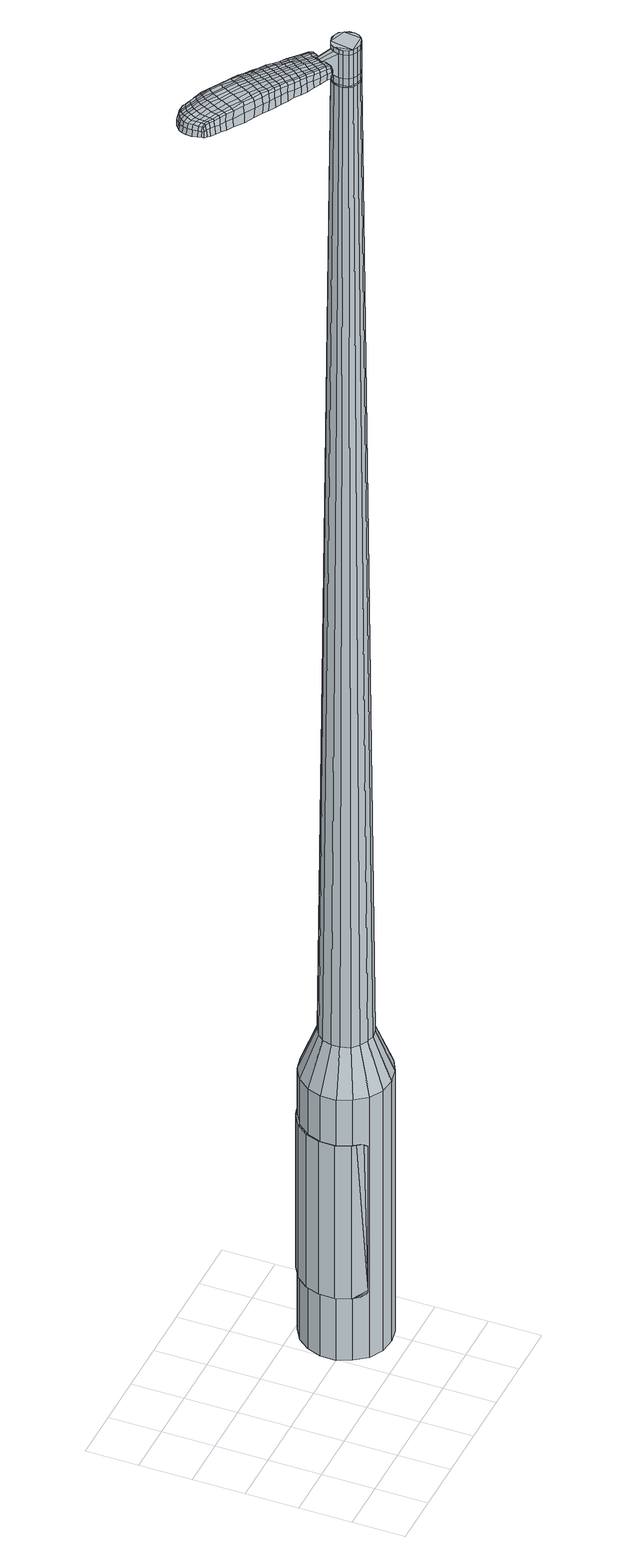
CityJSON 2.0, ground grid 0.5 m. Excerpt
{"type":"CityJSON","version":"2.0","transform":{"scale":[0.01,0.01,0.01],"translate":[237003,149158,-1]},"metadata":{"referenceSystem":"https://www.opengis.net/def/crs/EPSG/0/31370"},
"CityObjects":{
"object1":{"type":"GenericCityObject","attributes":{"cluster":247,"mean_distance_to_centroid":0.263,"new_centroid_x":237004.94,"new_centroid_y":149159.09,"mean_distance_to_camera":8.99,"H1":5.68,"H2":5.23,"Z_final":109.53,"cluster2":-1,"proj_x":237007.17,"proj_y":149155.07,"id_line":38694,"bearing_l":60.96,"distance":4.59,"orientation":"left","G_obj":150.96},"geometry":[{"type":"MultiSurface","lod":"2","boundaries":[[[0,1,2,3]],[[1,4,5,2]],[[4,6,7,5]],[[6,8,9,7]],[[8,10,11,9]],[[10,12,13,11]],[[12,14,15,13]],[[14,16,17,15]],[[16,18,19,17]],[[18,20,21,19]],[[20,22,23,21]],[[22,24,25,23]],[[24,26,27,25]],[[26,28,29,27]],[[28,30,31,29]],[[30,32,33,31]],[[32,34,35,33]],[[34,0,3,35]],[[36,37,38,39]],[[38,40,41,42]],[[41,43,42]],[[42,44,45,46]],[[45,47,46]],[[46,48,49,50]],[[49,51,50]],[[42,46,50,38]],[[50,52,39,38]],[[53,36,39]],[[2,5,7,35]],[[7,9,11,15]],[[11,13,15]],[[15,17,19,23]],[[19,21,23]],[[23,25,27,31]],[[27,29,31]],[[15,23,31,7]],[[31,33,35,7]],[[3,2,35]],[[1,0,54,55]],[[0,34,56,54]],[[34,32,57,56]],[[32,30,58,57]],[[30,28,59,58]],[[28,26,60,59]],[[26,24,61,60]],[[24,22,62,61]],[[22,20,63,62]],[[20,18,64,63]],[[18,16,65,64]],[[16,14,66,65]],[[14,12,67,66]],[[12,10,68,67]],[[10,8,69,68]],[[8,6,70,69]],[[6,4,71,70]],[[4,1,55,71]],[[55,54,72,73]],[[54,56,74,72]],[[56,57,75,74]],[[57,58,76,75]],[[58,59,77,76]],[[59,60,78,77]],[[60,61,79,78]],[[61,62,80,79]],[[62,63,81,80]],[[63,64,82,81]],[[64,65,83,82]],[[65,66,84,83]],[[66,67,85,84]],[[67,68,86,85]],[[68,69,87,86]],[[69,70,88,87]],[[70,71,89,88]],[[71,55,73,89]],[[90,91,92,93]],[[74,94,91,90]],[[75,95,94,74]],[[96,97,95,75]],[[98,99,97,96]],[[100,101,99,98]],[[79,102,101,100]],[[103,104,102,79]],[[105,106,104,103]],[[107,108,106,105]],[[83,109,108,107]],[[110,111,109,83]],[[85,112,111,110]],[[113,114,112,85]],[[115,116,114,113]],[[117,118,116,115]],[[119,120,118,117]],[[93,92,120,119]],[[121,122,123,124]],[[125,121,124,126]],[[127,125,126,128]],[[129,127,128,130]],[[131,129,130,132]],[[133,131,132,134]],[[135,133,134,136]],[[137,135,136,138]],[[139,137,138,140]],[[141,139,140,142]],[[143,141,142,144]],[[145,143,144,146]],[[147,145,146,148]],[[149,147,148,150]],[[151,149,150,152]],[[153,151,152,154]],[[73,72,90,93]],[[72,74,90]],[[76,96,75]],[[76,77,98,96]],[[77,78,100,98]],[[78,79,100]],[[80,103,79]],[[80,81,105,103]],[[81,82,107,105]],[[82,83,107]],[[84,110,83]],[[84,85,110]],[[86,113,85]],[[86,87,115,113]],[[87,88,117,115]],[[88,89,119,117]],[[89,73,93,119]],[[155,156,92,91]],[[156,157,120,92]],[[157,158,118,120]],[[158,159,116,118]],[[159,160,114,116]],[[160,112,114]],[[161,111,112]],[[161,109,111]],[[162,108,109]],[[162,163,106,108]],[[163,164,104,106]],[[164,102,104]],[[165,101,102]],[[165,166,99,101]],[[166,167,97,99]],[[167,95,97]],[[155,91,94]],[[39,52,153,168]],[[156,155,169,154]],[[53,39,168,122]],[[155,94,123,169]],[[36,53,122,121]],[[94,95,124,123]],[[37,36,121,125]],[[95,167,126,124]],[[38,37,125,127]],[[167,166,128,126]],[[40,38,127,129]],[[166,165,130,128]],[[41,40,129,131]],[[165,102,132,130]],[[43,41,131,133]],[[102,164,134,132]],[[42,43,133,135]],[[164,163,136,134]],[[44,42,135,137]],[[163,162,138,136]],[[45,44,137,139]],[[162,109,140,138]],[[47,45,139,141]],[[109,161,142,140]],[[46,47,141,143]],[[161,112,144,142]],[[48,46,143,145]],[[112,160,146,144]],[[49,48,145,147]],[[160,159,148,146]],[[51,49,147,149]],[[159,158,150,148]],[[50,51,149,151]],[[158,157,152,150]],[[52,50,151,153]],[[157,156,154,152]],[[153,154,170,171]],[[154,169,172,170]],[[169,123,173,172]],[[123,122,174,173]],[[122,168,175,174]],[[168,153,171,175]],[[176,177,178,179]],[[180,176,179,181]],[[176,180,182,183]],[[177,176,183,184]],[[185,186,187,188]],[[189,185,188,190]],[[185,189,191,192]],[[186,185,192,193]],[[194,195,196,197]],[[198,194,197,199]],[[194,198,200,201]],[[195,194,201,202]],[[203,204,205,206]],[[207,203,206,208]],[[203,207,209,210]],[[204,203,210,211]],[[212,213,214,215]],[[216,212,215,217]],[[212,216,218,219]],[[213,212,219,220]],[[221,222,223,224]],[[225,221,224,226]],[[221,225,227,228]],[[222,221,228,229]],[[230,231,232,233]],[[222,230,233,223]],[[230,222,229,234]],[[231,230,234,235]],[[236,237,238,239]],[[231,236,239,232]],[[236,231,235,240]],[[237,236,240,241]],[[242,180,181,243]],[[237,242,243,238]],[[242,237,241,244]],[[180,242,244,182]],[[245,246,247,248]],[[249,245,248,250]],[[245,249,251,252]],[[246,245,252,253]],[[254,255,256,257]],[[246,254,257,247]],[[254,246,253,258]],[[255,254,258,259]],[[260,261,262,263]],[[255,260,263,256]],[[260,255,259,264]],[[261,260,264,265]],[[266,267,268,269]],[[261,266,269,262]],[[266,261,265,270]],[[267,266,270,271]],[[272,177,184,273]],[[267,272,273,268]],[[272,267,271,274]],[[177,272,274,178]],[[275,276,277,278]],[[279,275,278,280]],[[275,279,281,282]],[[276,275,282,283]],[[284,285,286,287]],[[276,284,287,277]],[[284,276,283,288]],[[285,284,288,289]],[[290,291,292,293]],[[285,290,293,286]],[[290,285,289,294]],[[291,290,294,295]],[[296,189,190,297]],[[291,296,297,292]],[[296,291,295,298]],[[189,296,298,191]],[[299,300,301,302]],[[303,299,302,304]],[[299,303,305,306]],[[300,299,306,307]],[[308,309,310,311]],[[300,308,311,301]],[[308,300,307,312]],[[309,308,312,313]],[[314,315,316,317]],[[309,314,317,310]],[[314,309,313,318]],[[315,314,318,319]],[[320,321,322,323]],[[315,320,323,316]],[[320,315,319,324]],[[321,320,324,325]],[[326,186,193,327]],[[321,326,327,322]],[[326,321,325,328]],[[186,326,328,187]],[[329,215,214,330]],[[331,329,330,332]],[[329,331,333,334]],[[215,329,334,217]],[[335,331,332,336]],[[337,335,336,338]],[[335,337,339,340]],[[331,335,340,333]],[[341,337,338,342]],[[343,341,342,344]],[[341,343,345,346]],[[337,341,346,339]],[[347,343,344,348]],[[349,347,348,350]],[[347,349,351,352]],[[343,347,352,345]],[[353,349,350,354]],[[204,353,354,205]],[[353,204,211,355]],[[349,353,355,351]],[[356,357,202,201]],[[358,356,201,200]],[[356,358,359,360]],[[357,356,360,361]],[[362,363,361,360]],[[364,362,360,359]],[[362,364,365,366]],[[363,362,366,367]],[[368,369,367,366]],[[370,368,366,365]],[[368,370,371,372]],[[369,368,372,373]],[[374,375,373,372]],[[376,374,372,371]],[[374,376,209,207]],[[375,374,207,208]],[[377,378,379,380]],[[279,377,380,281]],[[377,279,280,381]],[[378,377,381,382]],[[383,198,199,384]],[[378,383,384,379]],[[383,378,382,385]],[[198,383,385,200]],[[386,387,388,389]],[[225,386,389,227]],[[386,225,226,390]],[[387,386,390,391]],[[392,393,394,395]],[[387,392,395,388]],[[392,387,391,396]],[[393,392,396,397]],[[398,195,202,399]],[[393,398,399,394]],[[398,393,397,400]],[[195,398,400,196]],[[401,402,403,404]],[[183,401,404,184]],[[401,183,182,405]],[[402,401,405,406]],[[407,408,409,410]],[[402,407,410,403]],[[407,402,406,411]],[[408,407,411,412]],[[413,206,205,414]],[[408,413,414,409]],[[413,408,412,415]],[[206,413,415,208]],[[416,417,418,419]],[[188,416,419,190]],[[416,188,187,420]],[[417,416,420,421]],[[422,210,209,423]],[[417,422,423,418]],[[422,417,421,424]],[[210,422,424,211]],[[425,426,427,428]],[[303,425,428,305]],[[425,303,304,429]],[[426,425,429,430]],[[431,216,217,432]],[[426,431,432,427]],[[431,426,430,433]],[[216,431,433,218]],[[434,435,436,437]],[[249,434,437,251]],[[434,249,250,438]],[[435,434,438,439]],[[440,441,442,443]],[[435,440,443,436]],[[440,435,439,444]],[[441,440,444,445]],[[446,213,220,447]],[[441,446,447,442]],[[446,441,445,448]],[[213,446,448,214]],[[449,450,439,438]],[[248,449,438,250]],[[449,248,247,451]],[[450,449,451,452]],[[453,454,445,444]],[[450,453,444,439]],[[453,450,452,455]],[[454,453,455,456]],[[457,330,214,448]],[[454,457,448,445]],[[457,454,456,458]],[[330,457,458,332]],[[459,460,461,462]],[[306,459,462,307]],[[459,306,305,428]],[[460,459,428,427]],[[463,334,333,464]],[[460,463,464,461]],[[463,460,427,432]],[[334,463,432,217]],[[465,466,452,451]],[[257,465,451,247]],[[465,257,256,467]],[[466,465,467,468]],[[469,470,456,455]],[[466,469,455,452]],[[469,466,468,471]],[[470,469,471,472]],[[473,336,332,458]],[[470,473,458,456]],[[473,470,472,474]],[[336,473,474,338]],[[475,476,477,478]],[[312,475,478,313]],[[475,312,307,462]],[[476,475,462,461]],[[479,340,339,480]],[[476,479,480,477]],[[479,476,461,464]],[[340,479,464,333]],[[481,482,468,467]],[[263,481,467,256]],[[481,263,262,483]],[[482,481,483,484]],[[485,486,472,471]],[[482,485,471,468]],[[485,482,484,487]],[[486,485,487,488]],[[489,342,338,474]],[[486,489,474,472]],[[489,486,488,490]],[[342,489,490,344]],[[491,492,493,494]],[[318,491,494,319]],[[491,318,313,478]],[[492,491,478,477]],[[495,346,345,496]],[[492,495,496,493]],[[495,492,477,480]],[[346,495,480,339]],[[497,498,484,483]],[[269,497,483,262]],[[497,269,268,499]],[[498,497,499,500]],[[501,502,488,487]],[[498,501,487,484]],[[501,498,500,503]],[[502,501,503,504]],[[505,348,344,490]],[[502,505,490,488]],[[505,502,504,506]],[[348,505,506,350]],[[507,508,509,510]],[[324,507,510,325]],[[507,324,319,494]],[[508,507,494,493]],[[511,352,351,512]],[[508,511,512,509]],[[511,508,493,496]],[[352,511,496,345]],[[513,514,500,499]],[[273,513,499,268]],[[513,273,184,404]],[[514,513,404,403]],[[515,516,504,503]],[[514,515,503,500]],[[515,514,403,410]],[[516,515,410,409]],[[517,354,350,506]],[[516,517,506,504]],[[517,516,409,414]],[[354,517,414,205]],[[518,519,421,420]],[[328,518,420,187]],[[518,328,325,510]],[[519,518,510,509]],[[520,355,211,424]],[[519,520,424,421]],[[520,519,509,512]],[[355,520,512,351]],[[521,522,382,381]],[[278,521,381,280]],[[521,278,277,523]],[[522,521,523,524]],[[525,358,200,385]],[[522,525,385,382]],[[525,522,524,526]],[[358,525,526,359]],[[527,528,529,530]],[[228,527,530,229]],[[527,228,227,389]],[[528,527,389,388]],[[531,532,533,534]],[[528,531,534,529]],[[531,528,388,395]],[[532,531,395,394]],[[535,357,361,536]],[[532,535,536,533]],[[535,532,394,399]],[[357,535,399,202]],[[537,538,524,523]],[[287,537,523,277]],[[537,287,286,539]],[[538,537,539,540]],[[541,364,359,526]],[[538,541,526,524]],[[541,538,540,542]],[[364,541,542,365]],[[543,544,545,546]],[[234,543,546,235]],[[543,234,229,530]],[[544,543,530,529]],[[547,548,549,550]],[[544,547,550,545]],[[547,544,529,534]],[[548,547,534,533]],[[551,363,367,552]],[[548,551,552,549]],[[551,548,533,536]],[[363,551,536,361]],[[553,554,540,539]],[[293,553,539,286]],[[553,293,292,555]],[[554,553,555,556]],[[557,370,365,542]],[[554,557,542,540]],[[557,554,556,558]],[[370,557,558,371]],[[559,560,561,562]],[[240,559,562,241]],[[559,240,235,546]],[[560,559,546,545]],[[563,564,565,566]],[[560,563,566,561]],[[563,560,545,550]],[[564,563,550,549]],[[567,369,373,568]],[[564,567,568,565]],[[567,564,549,552]],[[369,567,552,367]],[[569,570,556,555]],[[297,569,555,292]],[[569,297,190,419]],[[570,569,419,418]],[[571,376,371,558]],[[570,571,558,556]],[[571,570,418,423]],[[376,571,423,209]],[[572,573,406,405]],[[244,572,405,182]],[[572,244,241,562]],[[573,572,562,561]],[[574,575,412,411]],[[573,574,411,406]],[[574,573,561,566]],[[575,574,566,565]],[[576,375,208,415]],[[575,576,415,412]],[[576,575,565,568]],[[375,576,568,373]],[[577,578,579,580]],[[580,579,581,582]],[[583,581,579,584]],[[584,579,578,585]],[[586,587,588,589]],[[589,588,590,591]],[[592,590,588,593]],[[593,588,587,594]],[[595,596,597,598]],[[598,597,599,600]],[[601,599,597,602]],[[602,597,596,603]],[[604,605,606,607]],[[607,606,608,609]],[[610,608,606,611]],[[611,606,605,612]],[[613,614,615,616]],[[616,615,617,618]],[[619,617,615,620]],[[620,615,614,621]],[[622,623,624,625]],[[625,624,626,627]],[[628,626,624,629]],[[629,624,623,630]],[[631,632,633,634]],[[634,633,623,622]],[[630,623,633,635]],[[635,633,632,636]],[[637,638,639,640]],[[640,639,632,631]],[[636,632,639,641]],[[641,639,638,642]],[[582,581,643,644]],[[644,643,638,637]],[[642,638,643,645]],[[645,643,581,583]],[[646,647,648,649]],[[649,648,650,651]],[[652,650,648,653]],[[653,648,647,654]],[[655,656,657,658]],[[658,657,647,646]],[[654,647,657,659]],[[659,657,656,660]],[[661,662,663,664]],[[664,663,656,655]],[[660,656,663,665]],[[665,663,662,666]],[[667,668,669,670]],[[670,669,662,661]],[[666,662,669,671]],[[671,669,668,672]],[[585,578,673,674]],[[674,673,668,667]],[[672,668,673,675]],[[675,673,578,577]],[[676,677,678,679]],[[679,678,680,681]],[[682,680,678,683]],[[683,678,677,684]],[[685,686,687,688]],[[688,687,677,676]],[[684,677,687,689]],[[689,687,686,690]],[[691,692,693,694]],[[694,693,686,685]],[[690,686,693,695]],[[695,693,692,696]],[[591,590,697,698]],[[698,697,692,691]],[[696,692,697,699]],[[699,697,590,592]],[[700,701,702,703]],[[703,702,704,705]],[[706,704,702,707]],[[707,702,701,708]],[[709,710,711,712]],[[712,711,701,700]],[[708,701,711,713]],[[713,711,710,714]],[[715,716,717,718]],[[718,717,710,709]],[[714,710,717,719]],[[719,717,716,720]],[[721,722,723,724]],[[724,723,716,715]],[[720,716,723,725]],[[725,723,722,726]],[[594,587,727,728]],[[728,727,722,721]],[[726,722,727,729]],[[729,727,587,586]],[[613,616,730,731]],[[731,730,732,733]],[[734,732,730,735]],[[735,730,616,618]],[[733,732,736,737]],[[737,736,738,739]],[[740,738,736,741]],[[741,736,732,734]],[[739,738,742,743]],[[743,742,744,745]],[[746,744,742,747]],[[747,742,738,740]],[[745,744,748,749]],[[749,748,750,751]],[[752,750,748,753]],[[753,748,744,746]],[[751,750,754,755]],[[755,754,605,604]],[[612,605,754,756]],[[756,754,750,752]],[[603,757,758,602]],[[602,758,759,601]],[[760,759,758,761]],[[761,758,757,762]],[[762,763,764,761]],[[761,764,765,760]],[[766,765,764,767]],[[767,764,763,768]],[[768,769,770,767]],[[767,770,771,766]],[[772,771,770,773]],[[773,770,769,774]],[[774,775,776,773]],[[773,776,777,772]],[[610,777,776,608]],[[608,776,775,609]],[[778,779,780,781]],[[781,780,680,682]],[[681,680,780,782]],[[782,780,779,783]],[[600,599,784,785]],[[785,784,779,778]],[[783,779,784,786]],[[786,784,599,601]],[[787,788,789,790]],[[790,789,626,628]],[[627,626,789,791]],[[791,789,788,792]],[[793,794,795,796]],[[796,795,788,787]],[[792,788,795,797]],[[797,795,794,798]],[[603,596,799,800]],[[800,799,794,793]],[[798,794,799,801]],[[801,799,596,595]],[[802,803,804,805]],[[805,804,584,585]],[[583,584,804,806]],[[806,804,803,807]],[[808,809,810,811]],[[811,810,803,802]],[[807,803,810,812]],[[812,810,809,813]],[[604,607,814,815]],[[815,814,809,808]],[[813,809,814,816]],[[816,814,607,609]],[[817,818,819,820]],[[820,819,589,591]],[[586,589,819,821]],[[821,819,818,822]],[[610,611,823,824]],[[824,823,818,817]],[[822,818,823,825]],[[825,823,611,612]],[[826,827,828,829]],[[829,828,704,706]],[[705,704,828,830]],[[830,828,827,831]],[[618,617,832,833]],[[833,832,827,826]],[[831,827,832,834]],[[834,832,617,619]],[[835,836,652]],[[836,650,652]],[[651,650,836,837]],[[838,839,840,841]],[[841,840,836,835]],[[837,836,840,842]],[[842,840,839,843]],[[621,614,844,845]],[[845,844,839,838]],[[843,839,844,846]],[[846,844,614,613]],[[847,848,837]],[[837,848,649,651]],[[646,649,848,849]],[[848,847,849]],[[843,850,851,842]],[[842,851,847,837]],[[849,847,851,852]],[[852,851,850,853]],[[613,731,854,846]],[[846,854,850,843]],[[853,850,854,855]],[[855,854,731,733]],[[856,857,858,859]],[[859,858,707,708]],[[706,707,858,829]],[[829,858,857,826]],[[734,735,860,861]],[[861,860,857,856]],[[826,857,860,833]],[[833,860,735,618]],[[862,863,849]],[[849,863,658,646]],[[655,658,863,864]],[[864,863,862,865]],[[853,866,867,852]],[[852,867,862,849]],[[865,862,867,868]],[[868,867,866,869]],[[733,737,870,855]],[[855,870,866,853]],[[869,866,870,871]],[[871,870,737,739]],[[872,873,874,875]],[[875,874,713,714]],[[708,713,874,859]],[[859,874,873,856]],[[740,741,876,877]],[[877,876,873,872]],[[856,873,876,861]],[[861,876,741,734]],[[865,878,879,864]],[[864,879,664,655]],[[661,664,879,880]],[[880,879,878,881]],[[869,882,883,868]],[[868,883,878,865]],[[881,878,883,884]],[[884,883,882,885]],[[739,743,886,871]],[[871,886,882,869]],[[885,882,886,887]],[[887,886,743,745]],[[888,889,890,891]],[[891,890,719,720]],[[714,719,890,875]],[[875,890,889,872]],[[746,747,892,893]],[[893,892,889,888]],[[872,889,892,877]],[[877,892,747,740]],[[881,894,895,880]],[[880,895,670,661]],[[667,670,895,896]],[[895,894,896]],[[885,897,898,884]],[[884,898,894,881]],[[896,894,898,899]],[[899,898,897,900]],[[745,749,901,887]],[[887,901,897,885]],[[900,897,901,902]],[[902,901,749,751]],[[903,904,905,906]],[[906,905,725,726]],[[720,725,905,891]],[[891,905,904,888]],[[752,753,907,908]],[[908,907,904,903]],[[888,904,907,893]],[[893,907,753,746]],[[909,910,896]],[[896,910,674,667]],[[585,674,910,805]],[[805,910,909,802]],[[900,911,912,899]],[[899,912,909,896]],[[802,909,912,811]],[[811,912,911,808]],[[751,755,913,902]],[[902,913,911,900]],[[808,911,913,815]],[[815,913,755,604]],[[822,914,915,821]],[[821,915,729,586]],[[726,729,915,906]],[[906,915,914,903]],[[612,756,916,825]],[[825,916,914,822]],[[903,914,916,908]],[[908,916,756,752]],[[783,917,918,782]],[[782,918,679,681]],[[676,679,918,919]],[[919,918,917,920]],[[601,759,921,786]],[[786,921,917,783]],[[920,917,921,922]],[[922,921,759,760]],[[923,924,925,926]],[[926,925,629,630]],[[628,629,925,790]],[[790,925,924,787]],[[927,928,929,930]],[[930,929,924,923]],[[787,924,929,796]],[[796,929,928,793]],[[762,757,931,932]],[[932,931,928,927]],[[793,928,931,800]],[[800,931,757,603]],[[920,933,934,919]],[[919,934,688,676]],[[685,688,934,935]],[[935,934,933,936]],[[760,765,937,922]],[[922,937,933,920]],[[936,933,937,938]],[[938,937,765,766]],[[939,940,941,942]],[[942,941,635,636]],[[630,635,941,926]],[[926,941,940,923]],[[943,944,945,946]],[[946,945,940,939]],[[923,940,945,930]],[[930,945,944,927]],[[768,763,947,948]],[[948,947,944,943]],[[927,944,947,932]],[[932,947,763,762]],[[936,949,950,935]],[[935,950,694,685]],[[691,694,950,951]],[[951,950,949,952]],[[766,771,953,938]],[[938,953,949,936]],[[952,949,953,954]],[[954,953,771,772]],[[955,956,957,958]],[[958,957,641,642]],[[636,641,957,942]],[[942,957,956,939]],[[959,960,961,962]],[[962,961,956,955]],[[939,956,961,946]],[[946,961,960,943]],[[774,769,963,964]],[[964,963,960,959]],[[943,960,963,948]],[[948,963,769,768]],[[952,965,966,951]],[[951,966,698,691]],[[591,698,966,820]],[[820,966,965,817]],[[772,777,967,954]],[[954,967,965,952]],[[817,965,967,824]],[[824,967,777,610]],[[807,968,969,806]],[[806,969,645,583]],[[642,645,969,958]],[[958,969,968,955]],[[813,970,971,812]],[[812,971,968,807]],[[955,968,971,962]],[[962,971,970,959]],[[609,775,972,816]],[[816,972,970,813]],[[959,970,972,964]],[[964,972,775,774]],[[577,580,179,178]],[[580,582,181,179]],[[592,593,192,191]],[[593,594,193,192]],[[595,598,197,196]],[[598,600,199,197]],[[619,620,219,218]],[[620,621,220,219]],[[622,625,224,223]],[[625,627,226,224]],[[631,634,233,232]],[[634,622,223,233]],[[637,640,239,238]],[[640,631,232,239]],[[582,644,243,181]],[[644,637,238,243]],[[652,653,252,251]],[[653,654,253,252]],[[654,659,258,253]],[[659,660,259,258]],[[660,665,264,259]],[[665,666,265,264]],[[666,671,270,265]],[[671,672,271,270]],[[672,675,274,271]],[[675,577,178,274]],[[682,683,282,281]],[[683,684,283,282]],[[684,689,288,283]],[[689,690,289,288]],[[690,695,294,289]],[[695,696,295,294]],[[696,699,298,295]],[[699,592,191,298]],[[700,703,302,301]],[[703,705,304,302]],[[709,712,311,310]],[[712,700,301,311]],[[715,718,317,316]],[[718,709,310,317]],[[721,724,323,322]],[[724,715,316,323]],[[594,728,327,193]],[[728,721,322,327]],[[778,781,380,379]],[[781,682,281,380]],[[600,785,384,199]],[[785,778,379,384]],[[627,791,390,226]],[[791,792,391,390]],[[792,797,396,391]],[[797,798,397,396]],[[798,801,400,397]],[[801,595,196,400]],[[705,830,429,304]],[[830,831,430,429]],[[831,834,433,430]],[[834,619,218,433]],[[835,652,437,436]],[[652,251,437]],[[838,841,443,442]],[[841,835,436,443]],[[621,845,447,220]],[[845,838,442,447]],[[973,974,975,976]],[[977,978,976,975]],[[979,980,981,982]],[[983,984,985,986]],[[974,987,988,975]],[[989,977,975,988]],[[990,979,982,991]],[[992,993,984,983]],[[987,994,995,988]],[[995,996,989,988]],[[997,990,991,998]],[[999,993,992,1000]],[[994,1001,1002,995]],[[1002,1003,996,995]],[[1004,997,998,1005]],[[1006,999,1000,1007]],[[1008,1009,1010,1011]],[[1012,1013,1009,1008]],[[1012,1014,1015,1013]],[[1014,1016,1017,1015]],[[1018,1019,1020,1021]],[[1022,1023,1019,1018]],[[1024,1025,1023,1022]],[[1026,1027,1025,1024]],[[1021,1010,1009,1018]],[[1018,1009,1013,1022]],[[1013,1015,1024,1022]],[[1015,1017,1026,1024]],[[982,981,978,977]],[[991,982,977,989]],[[996,998,991,989]],[[1003,1005,998,996]],[[983,986,980,979]],[[992,983,979,990]],[[1000,992,990,997]],[[1007,1000,997,1004]],[[984,1008,1011,985]],[[993,1012,1008,984]],[[1014,1012,993,999]],[[1016,1014,999,1006]],[[1028,1029,1030,1031]],[[1030,1032,1033,1034]],[[1030,1034,1035,1036]],[[1030,1036,1031]],[[1037,1028,1031,1038]],[[1039,1038,1031,1040]],[[1041,1040,1031]],[[1042,1030,1029,1043]],[[1044,1042,1043,1045]],[[1046,1044,1045,1047]],[[1048,1046,1047,1049]],[[1050,1048,1049,1051]],[[1051,1052,1053,1054]],[[1051,1054,1055,1056]],[[1051,1056,1057,1058]],[[1057,1059,1060,1061]],[[1057,1061,1062,1063]],[[1057,1063,1058]],[[1051,1058,1050]],[[1064,1065,1029,1028]],[[1066,1067,1032,1030]],[[1068,1069,1041,1031]],[[1065,1070,1043,1029]],[[1071,1066,1030,1042]],[[1070,1072,1045,1043]],[[1073,1071,1042,1044]],[[1072,1074,1047,1045]],[[1075,1073,1044,1046]],[[1074,1076,1049,1047]],[[1077,1075,1046,1048]],[[1076,1078,1051,1049]],[[1079,1077,1048,1050]],[[1078,1080,1052,1051]],[[1081,1082,1059,1057]],[[1083,1079,1050,1058]],[[1053,1052,1080,1084]],[[1054,1053,1084,1085]],[[1055,1054,1085,1086]],[[1056,1055,1086,1087]],[[1057,1056,1087,1081]],[[1088,1064,1028,1037]],[[1089,1088,1037,1038]],[[1090,1089,1038,1039]],[[1091,1090,1039,1040]],[[1069,1091,1040,1041]],[[1033,1032,1067,1092]],[[1060,1059,1082,1093]],[[1034,1033,1092,1094]],[[1035,1034,1094,1095]],[[1036,1035,1095,1096]],[[1031,1036,1096,1068]],[[1061,1060,1093,1097]],[[1062,1061,1097,1098]],[[1063,1062,1098,1099]],[[1058,1063,1099,1083]]]}]}
},
"vertices":[
[155,129,384],[164,140,384],[164,140,96],[155,129,96],[177,148,384],[177,148,96],[191,151,384],[191,151,96],[206,148,384],[206,148,96],[219,141,384],[219,141,96],[228,130,384],[228,130,96],[233,116,384],[233,116,96],[234,102,384],[234,102,96],[229,88,384],[229,88,96],[220,76,384],[220,76,96],[207,69,384],[207,69,96],[193,66,384],[193,66,96],[178,68,384],[178,68,96],[165,75,384],[165,75,96],[156,87,384],[156,87,96],[150,100,384],[150,100,96],[150,115,384],[150,115,96],[179,106,1524],[180,101,1524],[183,98,1524],[180,115,1524],[187,96,1524],[192,95,1524],[201,98,1524],[197,96,1524],[204,102,1524],[205,106,1524],[203,115,1524],[205,111,1524],[200,119,1524],[196,121,1524],[187,121,1524],[192,122,1524],[183,119,1524],[179,110,1524],[170,121,429],[175,127,429],[167,112,429],[167,104,429],[170,95,429],[176,89,429],[184,85,429],[192,83,429],[201,85,429],[208,89,429],[214,96,429],[217,104,429],[217,113,429],[213,121,429],[208,128,429],[200,132,429],[191,134,429],[183,132,429],[180,115,1483],[183,119,1483],[179,110,1483],[179,106,1483],[180,101,1483],[183,98,1483],[187,96,1483],[192,95,1483],[197,96,1483],[201,98,1483],[204,102,1483],[205,106,1483],[205,111,1483],[203,115,1483],[200,119,1483],[196,121,1483],[192,122,1483],[187,121,1483],[181,115,1483],[181,115,1485],[183,118,1485],[183,118,1483],[179,110,1485],[179,106,1485],[181,102,1483],[181,102,1485],[184,98,1483],[184,98,1485],[188,96,1483],[188,96,1485],[192,95,1485],[196,96,1483],[196,96,1485],[200,99,1483],[200,99,1485],[203,102,1483],[203,102,1485],[205,106,1485],[204,111,1483],[204,111,1485],[203,115,1485],[200,118,1483],[200,118,1485],[196,120,1483],[196,120,1485],[192,121,1483],[192,121,1485],[187,120,1483],[187,120,1485],[179,106,1519],[179,110,1519],[179,110,1493],[179,106,1493],[180,101,1519],[180,101,1493],[183,98,1519],[183,98,1493],[187,96,1519],[187,96,1493],[192,95,1519],[192,95,1493],[197,96,1519],[197,96,1493],[201,98,1519],[201,98,1493],[204,102,1519],[204,102,1493],[205,106,1519],[205,106,1493],[205,111,1519],[205,111,1493],[203,115,1519],[203,115,1493],[200,119,1519],[200,119,1493],[196,121,1519],[196,121,1493],[192,122,1519],[192,122,1493],[187,121,1519],[187,121,1493],[183,119,1519],[183,119,1493],[180,115,1485],[183,119,1485],[187,121,1485],[192,122,1485],[196,121,1485],[200,119,1485],[205,111,1485],[204,102,1485],[201,98,1485],[197,96,1485],[187,96,1485],[183,98,1485],[180,101,1485],[180,115,1519],[180,115,1493],[165,127,1513],[165,127,1518],[164,124,1513],[162,121,1513],[162,121,1518],[164,124,1518],[109,177,1519],[115,173,1518],[114,175,1509],[108,179,1510],[101,181,1519],[101,183,1510],[101,180,1526],[109,175,1525],[115,171,1525],[90,143,1519],[96,140,1518],[98,141,1525],[91,144,1525],[82,147,1519],[83,148,1526],[80,147,1510],[88,143,1510],[94,140,1509],[34,194,1519],[36,198,1519],[35,198,1513],[33,195,1513],[33,190,1519],[32,191,1513],[34,190,1524],[35,194,1524],[37,197,1524],[99,158,1530],[105,155,1529],[107,158,1529],[100,161,1530],[91,163,1531],[92,166,1531],[89,159,1530],[97,155,1530],[103,152,1529],[169,119,1512],[171,122,1512],[170,122,1517],[168,120,1517],[168,117,1512],[167,118,1517],[167,117,1506],[169,120,1506],[170,122,1506],[56,205,1519],[59,203,1519],[59,205,1512],[56,206,1512],[54,205,1518],[54,207,1512],[54,204,1522],[56,203,1523],[59,202,1524],[64,201,1519],[69,199,1519],[68,201,1512],[63,203,1512],[63,200,1524],[69,198,1525],[74,197,1519],[81,193,1519],[81,195,1511],[74,198,1511],[74,195,1526],[81,191,1526],[91,187,1519],[91,189,1510],[91,185,1526],[171,138,1513],[165,142,1513],[165,140,1518],[171,136,1517],[176,134,1512],[174,134,1516],[175,135,1506],[171,139,1507],[164,143,1507],[158,146,1514],[152,150,1515],[152,148,1520],[158,144,1519],[158,147,1507],[152,151,1507],[146,154,1515],[139,158,1516],[139,156,1522],[146,152,1521],[145,155,1508],[139,160,1508],[133,162,1517],[127,166,1517],[127,164,1524],[133,160,1523],[133,164,1508],[126,168,1509],[121,169,1518],[121,168,1524],[120,171,1509],[38,174,1519],[41,172,1519],[42,173,1524],[39,175,1523],[36,175,1518],[37,176,1522],[35,175,1512],[37,173,1512],[39,171,1512],[45,169,1519],[49,166,1519],[51,167,1525],[46,170,1524],[43,168,1512],[48,165,1512],[55,163,1519],[61,159,1519],[63,159,1526],[56,163,1526],[53,162,1511],[60,158,1511],[72,153,1519],[73,154,1526],[70,152,1510],[156,111,1513],[149,114,1513],[148,114,1507],[155,111,1507],[161,109,1512],[160,109,1506],[161,110,1516],[157,112,1517],[150,115,1518],[142,118,1514],[136,121,1515],[134,120,1507],[141,117,1507],[144,118,1519],[137,122,1520],[129,124,1515],[122,127,1516],[121,127,1508],[127,123,1508],[130,125,1521],[124,128,1522],[116,131,1517],[109,134,1517],[107,133,1509],[114,130,1508],[117,131,1523],[110,135,1524],[102,137,1518],[101,136,1509],[104,138,1524],[164,123,1519],[165,125,1519],[157,126,1520],[158,129,1520],[156,124,1520],[162,120,1519],[151,130,1522],[152,132,1522],[144,134,1523],[145,136,1523],[143,131,1523],[149,127,1521],[138,137,1524],[139,140,1524],[131,141,1525],[133,143,1525],[129,138,1525],[136,134,1524],[125,144,1526],[126,147,1526],[118,148,1527],[120,150,1527],[116,145,1527],[123,141,1526],[112,151,1528],[113,154,1528],[110,148,1528],[38,192,1527],[40,195,1527],[37,188,1526],[41,186,1527],[42,190,1528],[44,193,1528],[47,187,1529],[49,190,1529],[46,183,1528],[52,179,1530],[54,183,1530],[56,187,1530],[60,180,1531],[62,183,1531],[59,176,1530],[67,172,1531],[68,175,1531],[70,178,1531],[79,169,1531],[81,172,1531],[78,166,1531],[35,177,1518],[34,180,1519],[33,180,1513],[34,177,1513],[36,177,1523],[35,180,1523],[33,185,1519],[32,185,1513],[35,185,1524],[51,205,1518],[49,205,1518],[49,204,1523],[52,204,1523],[51,207,1513],[48,206,1513],[45,204,1519],[41,203,1519],[43,202,1524],[46,203,1523],[45,205,1513],[41,203,1513],[38,200,1519],[40,200,1524],[38,201,1513],[108,174,1528],[107,172,1528],[113,168,1528],[114,170,1527],[101,178,1528],[99,177,1529],[105,170,1529],[104,167,1530],[110,163,1529],[112,166,1528],[98,174,1529],[96,172,1530],[102,164,1530],[108,161,1529],[94,169,1531],[92,146,1528],[93,148,1529],[85,152,1529],[84,150,1528],[99,142,1527],[100,144,1528],[95,151,1529],[87,155,1530],[101,148,1528],[164,109,1512],[164,111,1512],[164,112,1517],[163,110,1517],[162,109,1506],[163,111,1506],[166,114,1512],[165,115,1517],[165,114,1506],[177,132,1512],[176,131,1512],[175,132,1506],[176,133,1506],[175,132,1517],[174,131,1517],[175,129,1512],[173,126,1512],[173,127,1506],[174,130,1506],[173,129,1517],[172,127,1517],[172,124,1512],[171,125,1506],[171,125,1517],[171,135,1519],[170,134,1519],[164,139,1520],[163,138,1520],[169,132,1519],[167,129,1519],[162,136,1520],[161,133,1520],[166,127,1519],[160,131,1520],[158,113,1519],[159,114,1519],[152,118,1520],[151,116,1520],[161,117,1519],[154,121,1520],[158,143,1521],[157,141,1521],[152,147,1522],[151,145,1522],[156,139,1521],[155,137,1521],[149,143,1522],[148,141,1523],[153,135,1522],[147,138,1523],[145,119,1521],[146,121,1521],[139,125,1522],[138,123,1522],[147,124,1521],[141,128,1522],[145,151,1523],[144,149,1523],[139,155,1524],[138,153,1524],[143,147,1523],[142,145,1524],[137,151,1525],[135,148,1525],[140,142,1524],[134,146,1525],[131,126,1523],[132,128,1523],[126,131,1524],[125,129,1524],[134,131,1524],[128,134,1525],[133,159,1525],[132,157,1525],[126,162,1526],[125,161,1526],[130,155,1526],[129,152,1526],[124,158,1527],[123,156,1527],[128,149,1526],[121,153,1527],[118,133,1525],[119,135,1525],[113,138,1526],[111,136,1526],[121,138,1526],[114,141,1527],[120,166,1527],[119,165,1527],[118,162,1527],[116,160,1528],[115,157,1528],[105,139,1527],[106,141,1527],[108,145,1528],[38,176,1525],[38,179,1525],[41,174,1526],[41,177,1526],[37,183,1526],[40,181,1527],[54,203,1525],[52,203,1525],[55,201,1526],[57,201,1525],[48,202,1525],[45,200,1526],[49,198,1527],[52,200,1526],[42,198,1526],[46,196,1527],[46,171,1526],[45,174,1527],[51,168,1527],[51,171,1528],[45,178,1528],[51,175,1529],[62,199,1526],[60,199,1527],[66,196,1528],[67,197,1527],[57,197,1527],[54,195,1528],[60,192,1529],[63,194,1528],[52,193,1528],[58,190,1530],[56,165,1528],[56,167,1529],[63,161,1528],[64,163,1529],[57,171,1529],[65,167,1530],[73,194,1528],[71,193,1528],[79,189,1529],[80,190,1528],[69,191,1529],[67,189,1530],[74,184,1530],[77,187,1530],[64,186,1530],[72,182,1531],[74,155,1529],[74,157,1529],[76,161,1530],[90,184,1528],[89,183,1529],[87,181,1530],[85,178,1530],[83,175,1531],[113,174,1509],[113,172,1518],[107,175,1518],[107,177,1509],[100,180,1519],[100,182,1510],[100,178,1525],[108,174,1525],[114,170,1525],[98,143,1525],[97,142,1518],[90,145,1518],[92,146,1525],[83,149,1519],[84,150,1525],[81,148,1510],[89,145,1509],[95,141,1509],[37,197,1513],[38,196,1519],[36,193,1519],[35,194,1513],[35,190,1519],[34,190,1513],[36,189,1524],[37,193,1524],[39,196,1524],[106,158,1528],[105,155,1528],[98,159,1529],[100,161,1529],[91,163,1529],[92,166,1529],[89,160,1529],[97,156,1529],[103,152,1528],[168,123,1516],[169,123,1512],[167,121,1512],[167,121,1516],[166,118,1512],[165,119,1516],[165,118,1506],[167,121,1506],[168,123,1506],[58,203,1512],[58,201,1519],[56,203,1518],[55,204,1512],[54,203,1518],[53,205,1512],[54,202,1522],[55,201,1523],[58,200,1523],[68,199,1512],[68,197,1519],[63,200,1519],[63,201,1512],[63,198,1524],[68,196,1525],[80,193,1511],[80,191,1519],[73,195,1519],[73,197,1511],[73,193,1525],[80,189,1526],[90,186,1519],[90,187,1510],[90,184,1526],[163,139,1518],[163,140,1513],[170,136,1513],[170,135,1517],[174,133,1512],[173,133,1515],[174,134,1506],[169,137,1506],[163,141,1507],[151,147,1520],[151,148,1514],[157,144,1514],[157,143,1519],[157,146,1507],[150,150,1507],[138,154,1522],[138,156,1516],[144,152,1515],[144,151,1521],[144,154,1508],[138,158,1508],[126,162,1523],[126,164,1517],[132,160,1516],[132,158,1522],[132,162,1508],[125,166,1508],[120,168,1517],[120,166,1524],[119,170,1509],[43,174,1523],[42,173,1519],[39,175,1518],[40,176,1523],[38,177,1518],[39,177,1522],[36,176,1512],[38,174,1512],[40,173,1512],[52,168,1525],[51,167,1519],[46,171,1519],[47,171,1524],[44,170,1512],[49,167,1512],[64,161,1526],[62,160,1519],[56,164,1519],[57,165,1525],[54,164,1511],[61,160,1511],[72,155,1519],[74,156,1526],[71,154,1510],[149,116,1507],[150,116,1513],[157,113,1513],[155,112,1506],[161,111,1512],[160,111,1506],[161,112,1515],[158,114,1517],[151,117,1518],[135,122,1507],[136,123,1514],[143,119,1514],[142,119,1507],[144,120,1519],[138,123,1520],[121,129,1508],[123,129,1516],[130,126,1515],[128,125,1508],[131,127,1521],[124,130,1522],[108,135,1508],[110,136,1517],[116,132,1516],[115,132,1508],[118,133,1522],[111,136,1523],[103,139,1517],[101,138,1509],[105,140,1524],[163,123,1518],[164,125,1518],[157,127,1519],[158,129,1519],[155,124,1519],[161,121,1518],[150,130,1520],[151,133,1520],[144,134,1521],[145,136,1521],[142,131,1521],[149,128,1520],[137,137,1523],[138,140,1523],[131,141,1524],[132,143,1524],[129,138,1524],[136,135,1523],[124,145,1525],[126,147,1525],[118,148,1526],[119,151,1526],[116,145,1526],[123,142,1525],[111,152,1527],[113,154,1527],[110,149,1527],[41,194,1526],[39,192,1526],[38,188,1525],[42,186,1526],[43,190,1526],[44,193,1526],[50,190,1528],[48,187,1528],[47,183,1527],[53,180,1528],[54,183,1529],[56,186,1529],[62,183,1530],[61,180,1530],[59,176,1529],[67,172,1530],[68,175,1530],[70,178,1530],[81,172,1530],[79,169,1530],[78,166,1530],[35,180,1513],[36,181,1518],[37,178,1518],[36,177,1512],[38,178,1523],[37,180,1523],[35,185,1519],[34,185,1513],[37,185,1523],[50,202,1523],[49,203,1518],[52,203,1518],[52,202,1523],[52,205,1512],[49,204,1512],[44,200,1523],[43,201,1519],[46,202,1519],[47,201,1523],[46,203,1513],[42,201,1513],[40,199,1519],[41,198,1524],[39,199,1513],[112,168,1527],[106,172,1527],[107,173,1527],[113,169,1526],[100,177,1527],[99,176,1528],[109,163,1528],[103,167,1528],[105,169,1528],[111,166,1527],[97,174,1528],[96,171,1529],[102,164,1529],[108,161,1528],[94,169,1529],[85,152,1528],[93,148,1527],[93,147,1527],[85,151,1527],[99,144,1526],[99,145,1527],[95,152,1528],[87,156,1528],[101,148,1527],[162,113,1516],[163,112,1512],[162,111,1512],[162,112,1516],[161,110,1506],[161,112,1506],[164,115,1512],[164,116,1516],[163,115,1506],[173,133,1506],[174,132,1512],[173,132,1516],[171,128,1506],[171,128,1512],[173,130,1512],[172,131,1506],[172,130,1516],[170,128,1516],[170,125,1512],[169,126,1506],[169,125,1516],[169,134,1518],[169,135,1518],[163,138,1519],[167,130,1518],[168,132,1518],[162,136,1519],[160,133,1519],[165,128,1518],[159,131,1519],[152,118,1519],[158,115,1518],[158,114,1518],[151,117,1519],[160,118,1518],[153,121,1519],[156,141,1520],[157,142,1520],[150,146,1521],[150,145,1521],[154,137,1520],[155,139,1520],[149,143,1521],[148,141,1521],[153,135,1520],[146,139,1521],[139,125,1521],[145,122,1520],[145,121,1520],[138,124,1521],[147,124,1520],[140,128,1521],[144,149,1522],[144,150,1522],[138,154,1523],[137,153,1523],[141,145,1522],[143,147,1522],[136,151,1523],[135,148,1524],[140,142,1523],[133,146,1524],[125,132,1523],[132,128,1522],[131,127,1522],[125,131,1523],[134,131,1522],[127,135,1523],[131,157,1524],[132,158,1524],[125,161,1525],[128,152,1525],[130,155,1524],[124,158,1525],[122,156,1526],[127,150,1525],[121,153,1526],[112,138,1525],[119,135,1524],[118,134,1524],[112,137,1525],[121,138,1524],[114,142,1525],[119,164,1526],[119,165,1526],[116,160,1527],[117,162,1526],[114,157,1527],[106,142,1526],[105,140,1526],[108,145,1526],[39,179,1524],[40,177,1524],[43,175,1525],[42,177,1525],[38,184,1525],[41,182,1525],[55,200,1525],[52,201,1524],[54,201,1524],[57,200,1525],[49,197,1526],[46,199,1525],[49,200,1524],[52,199,1525],[43,197,1525],[47,195,1526],[46,174,1526],[47,172,1526],[52,169,1526],[52,171,1527],[46,179,1526],[52,175,1527],[65,195,1527],[60,198,1526],[62,198,1526],[67,195,1526],[60,191,1528],[54,195,1527],[57,196,1526],[63,193,1527],[52,192,1527],[58,189,1528],[57,168,1527],[57,166,1527],[64,162,1527],[64,164,1528],[58,172,1528],[65,168,1529],[78,188,1528],[71,192,1527],[72,193,1527],[79,189,1527],[74,184,1529],[66,188,1529],[69,190,1528],[76,186,1528],[64,185,1529],[72,181,1530],[75,158,1528],[74,156,1528],[76,162,1529],[89,182,1528],[90,183,1528],[85,178,1529],[87,180,1529],[83,175,1530],[174,134,1508],[171,128,1508],[143,145,1509],[147,152,1509],[124,156,1510],[129,164,1510],[90,176,1512],[95,184,1512],[110,175,1511],[106,167,1511],[74,185,1513],[62,191,1514],[67,198,1514],[79,193,1513],[167,122,1508],[139,138,1509],[120,149,1510],[86,168,1512],[101,159,1511],[70,176,1513],[58,183,1514],[164,116,1508],[135,131,1509],[116,141,1510],[81,160,1512],[97,151,1511],[54,175,1514],[65,168,1513],[161,110,1508],[131,124,1509],[112,133,1510],[76,151,1512],[92,143,1511],[49,168,1514],[61,160,1513],[50,197,1514],[46,198,1514],[49,204,1514],[54,204,1514],[46,190,1514],[42,192,1514],[42,182,1514],[39,186,1514],[38,175,1514],[35,179,1514],[40,198,1515],[36,197,1515],[36,198,1515],[42,202,1515],[38,194,1515],[35,196,1515],[36,190,1515],[35,195,1515],[34,186,1515],[34,194,1515],[157,84,334],[154,87,334],[154,87,165],[163,76,171],[157,84,165],[159,81,165],[161,79,166],[162,77,167],[163,76,169],[159,81,334],[161,79,333],[162,77,332],[163,76,331],[163,76,328],[149,101,165],[149,101,334],[149,116,165],[149,116,334],[154,130,165],[154,130,334],[163,141,165],[163,141,334],[176,149,165],[176,149,334],[180,150,334],[184,151,334],[186,152,333],[188,152,332],[190,152,331],[190,152,328],[180,150,165],[190,152,171],[190,152,169],[188,152,167],[186,152,166],[184,151,165],[159,85,334],[156,88,334],[156,88,165],[159,85,165],[165,78,171],[165,78,328],[152,101,334],[152,101,165],[152,115,334],[152,115,165],[156,128,334],[156,128,165],[165,139,334],[165,139,165],[177,147,334],[177,147,165],[181,147,334],[191,149,328],[191,149,171],[181,147,165],[184,148,334],[187,149,333],[189,149,332],[190,149,331],[161,83,334],[163,80,333],[164,79,332],[165,78,331],[161,83,165],[190,149,169],[163,80,166],[164,79,167],[165,78,169],[189,149,167],[187,149,166],[184,148,165]
]}
